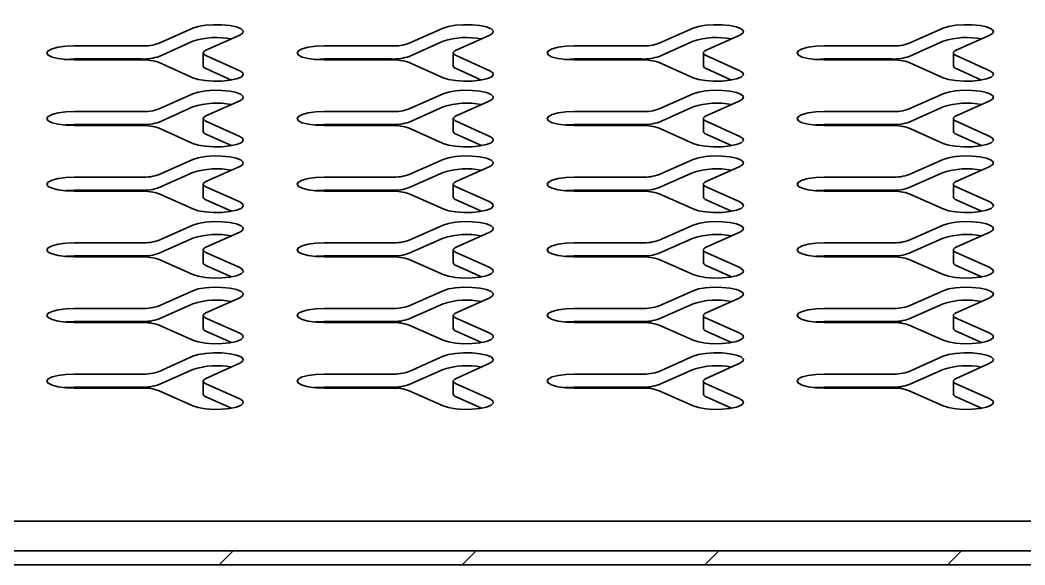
# Model space of a CAD drawing. Header units: millimetres. Extents: x 0 to 594, y 0 to 420.
# Drawn here: x 422.83 to 441.41, y 143.63 to 153.7 of the extents above; entities that cross this region are included whole.
import ezdxf

# ---------------------------------------------------------------- set-up
doc = ezdxf.new("R2010")
doc.units = ezdxf.units.MM

msp = doc.modelspace()

# ---------------------------------------------------------------- hatches: boundary and pattern name
at = {"linetype": 'Continuous', "lineweight": 18}
h = msp.add_hatch(dxfattribs=at)
h.set_pattern_fill('ANSI31', angle=3e-322, style=0)
h.paths.add_polyline_path([(464.078736, 163.062175), (357.828736, 163.062175), (357.828736, 143.632096), (464.078736, 143.632096)], flags=0)
h.paths.add_polyline_path([(358.078736, 143.890915), (358.078736, 162.797179), (463.828736, 162.797179), (463.828736, 143.890915)], flags=0)

# ---------------------------------------------------------------- linework, layer by layer
at = {"color": 7, "linetype": 'Continuous', "lineweight": 35}
for p, q in [((425.398314, 153.272965), (426.023314, 153.553145)), ((430.023314, 153.272965), (430.648314, 153.553145)), ((434.648314, 153.272965), (435.273314, 153.553145)), ((439.273314, 153.272965), (439.898314, 153.553145)), ((426.264339, 153.143556), (426.889339, 153.423736)), ((430.889339, 153.143556), (431.514339, 153.423736)), ((435.514339, 153.143556), (436.139339, 153.423736)), ((440.139339, 153.143556), (440.764339, 153.423736)), ((425.073554, 153.224437), (423.823554, 153.224437)), ((426.023314, 153.311664), (425.398314, 153.031484)), ((429.698554, 153.224437), (428.448554, 153.224437)), ((430.648314, 153.311664), (430.023314, 153.031484)), ((434.323554, 153.224437), (433.073554, 153.224437)), ((435.273314, 153.311664), (434.648314, 153.031484)), ((438.948554, 153.224437), (437.698554, 153.224437)), ((439.898314, 153.311664), (439.273314, 153.031484)), ((423.823554, 152.982955), (425.073554, 152.982955)), ((425.073554, 152.965618), (423.823554, 152.965618)), ((426.214099, 153.095027), (426.214099, 152.853546)), ((426.264339, 153.046499), (426.889339, 152.766319)), ((428.448554, 152.982955), (429.698554, 152.982955)), ((429.698554, 152.965618), (428.448554, 152.965618)), ((430.839099, 153.095027), (430.839099, 152.853546)), ((430.889339, 153.046499), (431.514339, 152.766319)), ((433.073554, 152.982955), (434.323554, 152.982955)), ((434.323554, 152.965618), (433.073554, 152.965618)), ((435.464099, 153.095027), (435.464099, 152.853546)), ((435.514339, 153.046499), (436.139339, 152.766319)), ((437.698554, 152.982955), (438.948554, 152.982955)), ((438.948554, 152.965618), (437.698554, 152.965618)), ((440.089099, 153.095027), (440.089099, 152.853546)), ((440.139339, 153.046499), (440.764339, 152.766319)), ((425.398314, 152.917089), (426.023314, 152.636909)), ((426.734771, 152.594128), (426.264339, 152.805017)), ((430.023314, 152.917089), (430.648314, 152.636909)), ((431.359771, 152.594128), (430.889339, 152.805017)), ((434.648314, 152.917089), (435.273314, 152.636909)), ((435.984771, 152.594128), (435.514339, 152.805017)), ((439.273314, 152.917089), (439.898314, 152.636909)), ((440.609771, 152.594128), (440.139339, 152.805017)), ((425.398314, 152.059751), (426.023314, 152.339931)), ((430.023314, 152.059751), (430.648314, 152.339931)), ((434.648314, 152.059751), (435.273314, 152.339931)), ((439.273314, 152.059751), (439.898314, 152.339931)), ((426.023314, 152.098449), (425.398314, 151.81827)), ((426.264339, 151.930342), (426.889339, 152.210521)), ((430.648314, 152.098449), (430.023314, 151.81827)), ((430.889339, 151.930342), (431.514339, 152.210521)), ((435.273314, 152.098449), (434.648314, 151.81827)), ((435.514339, 151.930342), (436.139339, 152.210521)), ((439.898314, 152.098449), (439.273314, 151.81827)), ((440.139339, 151.930342), (440.764339, 152.210521)), ((425.073554, 152.011223), (423.823554, 152.011223)), ((426.214099, 151.881813), (426.214099, 151.640332)), ((429.698554, 152.011223), (428.448554, 152.011223)), ((430.839099, 151.881813), (430.839099, 151.640332)), ((434.323554, 152.011223), (433.073554, 152.011223)), ((435.464099, 151.881813), (435.464099, 151.640332)), ((438.948554, 152.011223), (437.698554, 152.011223)), ((440.089099, 151.881813), (440.089099, 151.640332)), ((423.823554, 151.769741), (425.073554, 151.769741)), ((425.073554, 151.752403), (423.823554, 151.752403)), ((425.398314, 151.703875), (426.023314, 151.423695)), ((426.264339, 151.833284), (426.889339, 151.553105)), ((428.448554, 151.769741), (429.698554, 151.769741)), ((429.698554, 151.752403), (428.448554, 151.752403)), ((430.023314, 151.703875), (430.648314, 151.423695)), ((430.889339, 151.833284), (431.514339, 151.553105)), ((433.073554, 151.769741), (434.323554, 151.769741)), ((434.323554, 151.752403), (433.073554, 151.752403)), ((434.648314, 151.703875), (435.273314, 151.423695)), ((435.514339, 151.833284), (436.139339, 151.553105)), ((437.698554, 151.769741), (438.948554, 151.769741)), ((438.948554, 151.752403), (437.698554, 151.752403)), ((439.273314, 151.703875), (439.898314, 151.423695)), ((440.139339, 151.833284), (440.764339, 151.553105)), ((426.734771, 151.380914), (426.264339, 151.591803)), ((431.359771, 151.380914), (430.889339, 151.591803)), ((435.984771, 151.380914), (435.514339, 151.591803)), ((440.609771, 151.380914), (440.139339, 151.591803)), ((425.398314, 150.846537), (426.023314, 151.126717)), ((430.023314, 150.846537), (430.648314, 151.126717)), ((434.648314, 150.846537), (435.273314, 151.126717)), ((439.273314, 150.846537), (439.898314, 151.126717)), ((426.264339, 150.717127), (426.889339, 150.997307)), ((430.889339, 150.717127), (431.514339, 150.997307)), ((435.514339, 150.717127), (436.139339, 150.997307)), ((440.139339, 150.717127), (440.764339, 150.997307)), ((425.073554, 150.798008), (423.823554, 150.798008)), ((426.023314, 150.885235), (425.398314, 150.605055)), ((429.698554, 150.798008), (428.448554, 150.798008)), ((430.648314, 150.885235), (430.023314, 150.605055)), ((434.323554, 150.798008), (433.073554, 150.798008)), ((435.273314, 150.885235), (434.648314, 150.605055)), ((438.948554, 150.798008), (437.698554, 150.798008)), ((439.898314, 150.885235), (439.273314, 150.605055)), ((423.823554, 150.556527), (425.073554, 150.556527)), ((425.073554, 150.539189), (423.823554, 150.539189)), ((426.214099, 150.668599), (426.214099, 150.427117)), ((426.264339, 150.62007), (426.889339, 150.33989)), ((428.448554, 150.556527), (429.698554, 150.556527)), ((429.698554, 150.539189), (428.448554, 150.539189)), ((430.839099, 150.668599), (430.839099, 150.427117)), ((430.889339, 150.62007), (431.514339, 150.33989)), ((433.073554, 150.556527), (434.323554, 150.556527)), ((434.323554, 150.539189), (433.073554, 150.539189)), ((435.464099, 150.668599), (435.464099, 150.427117)), ((435.514339, 150.62007), (436.139339, 150.33989)), ((437.698554, 150.556527), (438.948554, 150.556527)), ((438.948554, 150.539189), (437.698554, 150.539189)), ((440.089099, 150.668599), (440.089099, 150.427117)), ((440.139339, 150.62007), (440.764339, 150.33989)), ((425.398314, 150.490661), (426.023314, 150.210481)), ((426.734771, 150.1677), (426.264339, 150.378589)), ((430.023314, 150.490661), (430.648314, 150.210481)), ((431.359771, 150.1677), (430.889339, 150.378589)), ((434.648314, 150.490661), (435.273314, 150.210481)), ((435.984771, 150.1677), (435.514339, 150.378589)), ((439.273314, 150.490661), (439.898314, 150.210481)), ((440.609771, 150.1677), (440.139339, 150.378589)), ((425.398314, 149.633323), (426.023314, 149.913502)), ((430.023314, 149.633323), (430.648314, 149.913502)), ((434.648314, 149.633323), (435.273314, 149.913502)), ((439.273314, 149.633323), (439.898314, 149.913502)), ((426.023314, 149.672021), (425.398314, 149.391841)), ((426.264339, 149.503913), (426.889339, 149.784093)), ((430.648314, 149.672021), (430.023314, 149.391841)), ((430.889339, 149.503913), (431.514339, 149.784093)), ((435.273314, 149.672021), (434.648314, 149.391841)), ((435.514339, 149.503913), (436.139339, 149.784093)), ((439.898314, 149.672021), (439.273314, 149.391841)), ((440.139339, 149.503913), (440.764339, 149.784093)), ((425.073554, 149.584794), (423.823554, 149.584794)), ((426.214099, 149.455384), (426.214099, 149.213903)), ((429.698554, 149.584794), (428.448554, 149.584794)), ((430.839099, 149.455384), (430.839099, 149.213903)), ((434.323554, 149.584794), (433.073554, 149.584794)), ((435.464099, 149.455384), (435.464099, 149.213903)), ((438.948554, 149.584794), (437.698554, 149.584794)), ((440.089099, 149.455384), (440.089099, 149.213903)), ((423.823554, 149.343313), (425.073554, 149.343313)), ((425.073554, 149.325975), (423.823554, 149.325975)), ((425.398314, 149.277446), (426.023314, 148.997267)), ((426.264339, 149.406856), (426.889339, 149.126676)), ((428.448554, 149.343313), (429.698554, 149.343313)), ((429.698554, 149.325975), (428.448554, 149.325975)), ((430.023314, 149.277446), (430.648314, 148.997267)), ((430.889339, 149.406856), (431.514339, 149.126676)), ((433.073554, 149.343313), (434.323554, 149.343313)), ((434.323554, 149.325975), (433.073554, 149.325975)), ((434.648314, 149.277446), (435.273314, 148.997267)), ((435.514339, 149.406856), (436.139339, 149.126676)), ((437.698554, 149.343313), (438.948554, 149.343313)), ((438.948554, 149.325975), (437.698554, 149.325975)), ((439.273314, 149.277446), (439.898314, 148.997267)), ((440.139339, 149.406856), (440.764339, 149.126676)), ((426.734771, 148.954486), (426.264339, 149.165374)), ((431.359771, 148.954486), (430.889339, 149.165374)), ((435.984771, 148.954486), (435.514339, 149.165374)), ((440.609771, 148.954486), (440.139339, 149.165374)), ((425.398314, 148.420108), (426.023314, 148.700288)), ((430.023314, 148.420108), (430.648314, 148.700288)), ((434.648314, 148.420108), (435.273314, 148.700288)), ((439.273314, 148.420108), (439.898314, 148.700288)), ((426.264339, 148.290699), (426.889339, 148.570879)), ((430.889339, 148.290699), (431.514339, 148.570879)), ((435.514339, 148.290699), (436.139339, 148.570879)), ((440.139339, 148.290699), (440.764339, 148.570879)), ((425.073554, 148.37158), (423.823554, 148.37158)), ((426.023314, 148.458807), (425.398314, 148.178627)), ((429.698554, 148.37158), (428.448554, 148.37158)), ((430.648314, 148.458807), (430.023314, 148.178627)), ((434.323554, 148.37158), (433.073554, 148.37158)), ((435.273314, 148.458807), (434.648314, 148.178627)), ((438.948554, 148.37158), (437.698554, 148.37158)), ((439.898314, 148.458807), (439.273314, 148.178627)), ((423.823554, 148.130098), (425.073554, 148.130098)), ((426.214099, 148.24217), (426.214099, 148.000689)), ((426.264339, 148.193642), (426.889339, 147.913462)), ((428.448554, 148.130098), (429.698554, 148.130098)), ((430.839099, 148.24217), (430.839099, 148.000689)), ((430.889339, 148.193642), (431.514339, 147.913462)), ((433.073554, 148.130098), (434.323554, 148.130098)), ((435.464099, 148.24217), (435.464099, 148.000689)), ((435.514339, 148.193642), (436.139339, 147.913462)), ((437.698554, 148.130098), (438.948554, 148.130098)), ((440.089099, 148.24217), (440.089099, 148.000689)), ((440.139339, 148.193642), (440.764339, 147.913462)), ((425.073554, 148.112761), (423.823554, 148.112761)), ((425.398314, 148.064232), (426.023314, 147.784052)), ((426.734771, 147.741271), (426.264339, 147.95216)), ((429.698554, 148.112761), (428.448554, 148.112761)), ((430.023314, 148.064232), (430.648314, 147.784052)), ((431.359771, 147.741271), (430.889339, 147.95216)), ((434.323554, 148.112761), (433.073554, 148.112761)), ((434.648314, 148.064232), (435.273314, 147.784052)), ((435.984771, 147.741271), (435.514339, 147.95216)), ((438.948554, 148.112761), (437.698554, 148.112761)), ((439.273314, 148.064232), (439.898314, 147.784052)), ((440.609771, 147.741271), (440.139339, 147.95216)), ((425.398314, 147.206894), (426.023314, 147.487074)), ((430.023314, 147.206894), (430.648314, 147.487074)), ((434.648314, 147.206894), (435.273314, 147.487074)), ((439.273314, 147.206894), (439.898314, 147.487074)), ((426.023314, 147.245592), (425.398314, 146.965413)), ((426.264339, 147.077484), (426.889339, 147.357664)), ((430.648314, 147.245592), (430.023314, 146.965413)), ((430.889339, 147.077484), (431.514339, 147.357664)), ((435.273314, 147.245592), (434.648314, 146.965413)), ((435.514339, 147.077484), (436.139339, 147.357664)), ((439.898314, 147.245592), (439.273314, 146.965413)), ((440.139339, 147.077484), (440.764339, 147.357664)), ((425.073554, 147.158365), (423.823554, 147.158365)), ((426.214099, 147.028956), (426.214099, 146.787474)), ((429.698554, 147.158365), (428.448554, 147.158365)), ((430.839099, 147.028956), (430.839099, 146.787474)), ((434.323554, 147.158365), (433.073554, 147.158365)), ((435.464099, 147.028956), (435.464099, 146.787474)), ((438.948554, 147.158365), (437.698554, 147.158365)), ((440.089099, 147.028956), (440.089099, 146.787474)), ((423.823554, 146.916884), (425.073554, 146.916884)), ((425.073554, 146.899546), (423.823554, 146.899546)), ((425.398314, 146.851018), (426.023314, 146.570838)), ((426.264339, 146.980427), (426.889339, 146.700248)), ((428.448554, 146.916884), (429.698554, 146.916884)), ((429.698554, 146.899546), (428.448554, 146.899546)), ((430.023314, 146.851018), (430.648314, 146.570838)), ((430.889339, 146.980427), (431.514339, 146.700248)), ((433.073554, 146.916884), (434.323554, 146.916884)), ((434.323554, 146.899546), (433.073554, 146.899546)), ((434.648314, 146.851018), (435.273314, 146.570838)), ((435.514339, 146.980427), (436.139339, 146.700248)), ((437.698554, 146.916884), (438.948554, 146.916884)), ((438.948554, 146.899546), (437.698554, 146.899546)), ((439.273314, 146.851018), (439.898314, 146.570838)), ((440.139339, 146.980427), (440.764339, 146.700248)), ((426.734771, 146.528057), (426.264339, 146.738946)), ((431.359771, 146.528057), (430.889339, 146.738946)), ((435.984771, 146.528057), (435.514339, 146.738946)), ((440.609771, 146.528057), (440.139339, 146.738946)), ((370.328736, 144.440765), (451.578736, 144.440765)), ((370.328736, 144.440765), (451.578736, 144.440765)), ((463.828736, 143.890915), (358.078736, 143.890915)), ((464.078736, 143.632096), (357.828736, 143.632096))]:
    msp.add_line(p, q, dxfattribs=at)
at = {"color": 7, "linetype": 'Continuous', "lineweight": 35, "flags": 128}
for points in [[(426.889339, 153.423736), (426.9454, 153.461535), (426.953587, 153.501967), (426.913099, 153.541076), (426.827899, 153.575032), (426.706326, 153.600512), (426.560282, 153.615022), (426.404062, 153.617141), (426.252958, 153.606662), (426.121761, 153.58461), (426.023314, 153.553145)], [(431.514339, 153.423736), (431.5704, 153.461535), (431.578587, 153.501967), (431.538099, 153.541076), (431.452899, 153.575032), (431.331326, 153.600512), (431.185282, 153.615022), (431.029062, 153.617141), (430.877958, 153.606662), (430.746761, 153.58461), (430.648314, 153.553145)], [(436.139339, 153.423736), (436.1954, 153.461535), (436.203587, 153.501967), (436.163099, 153.541076), (436.077899, 153.575032), (435.956326, 153.600512), (435.810282, 153.615022), (435.654062, 153.617141), (435.502958, 153.606662), (435.371761, 153.58461), (435.273314, 153.553145)], [(440.764339, 153.423736), (440.8204, 153.461535), (440.828587, 153.501967), (440.788099, 153.541076), (440.702899, 153.575032), (440.581326, 153.600512), (440.435282, 153.615022), (440.279062, 153.617141), (440.127958, 153.606662), (439.996761, 153.58461), (439.898314, 153.553145)], [(423.823554, 153.224437), (423.669046, 153.218103), (423.529662, 153.199722), (423.419046, 153.171092), (423.348026, 153.135017), (423.323554, 153.095027), (423.348026, 153.055038), (423.419046, 153.018962), (423.529662, 152.990333), (423.669046, 152.971952), (423.823554, 152.965618)], [(426.264339, 153.143556), (426.242644, 153.132169), (426.226876, 153.120148), (426.217307, 153.107696), (426.214099, 153.095027), (426.217307, 153.082359), (426.226876, 153.069907), (426.242644, 153.057885), (426.264339, 153.046499)], [(428.448554, 153.224437), (428.294046, 153.218103), (428.154662, 153.199722), (428.044046, 153.171092), (427.973026, 153.135017), (427.948554, 153.095027), (427.973026, 153.055038), (428.044046, 153.018962), (428.154662, 152.990333), (428.294046, 152.971952), (428.448554, 152.965618)], [(430.889339, 153.143556), (430.867644, 153.132169), (430.851876, 153.120148), (430.842307, 153.107696), (430.839099, 153.095027), (430.842307, 153.082359), (430.851876, 153.069907), (430.867644, 153.057885), (430.889339, 153.046499)], [(433.073554, 153.224437), (432.919046, 153.218103), (432.779662, 153.199722), (432.669046, 153.171092), (432.598026, 153.135017), (432.573554, 153.095027), (432.598026, 153.055038), (432.669046, 153.018962), (432.779662, 152.990333), (432.919046, 152.971952), (433.073554, 152.965618)], [(435.514339, 153.143556), (435.492644, 153.132169), (435.476876, 153.120148), (435.467307, 153.107696), (435.464099, 153.095027), (435.467307, 153.082359), (435.476876, 153.069907), (435.492644, 153.057885), (435.514339, 153.046499)], [(437.698554, 153.224437), (437.544046, 153.218103), (437.404662, 153.199722), (437.294046, 153.171092), (437.223026, 153.135017), (437.198554, 153.095027), (437.223026, 153.055038), (437.294046, 153.018962), (437.404662, 152.990333), (437.544046, 152.971952), (437.698554, 152.965618)], [(440.139339, 153.143556), (440.117644, 153.132169), (440.101876, 153.120148), (440.092307, 153.107696), (440.089099, 153.095027), (440.092307, 153.082359), (440.101876, 153.069907), (440.117644, 153.057885), (440.139339, 153.046499)], [(423.643632, 152.974287), (423.669046, 152.976622), (423.823554, 152.982955)], [(428.268632, 152.974287), (428.294046, 152.976622), (428.448554, 152.982955)], [(432.893632, 152.974287), (432.919046, 152.976622), (433.073554, 152.982955)], [(437.518632, 152.974287), (437.544046, 152.976622), (437.698554, 152.982955)], [(426.023314, 152.636909), (426.121761, 152.605444), (426.252958, 152.583393), (426.404062, 152.572914), (426.560282, 152.575033), (426.706326, 152.589542), (426.827899, 152.615022), (426.913099, 152.648979), (426.953587, 152.688087), (426.9454, 152.72852), (426.889339, 152.766319)], [(430.648314, 152.636909), (430.746761, 152.605444), (430.877958, 152.583393), (431.029062, 152.572914), (431.185282, 152.575033), (431.331326, 152.589542), (431.452899, 152.615022), (431.538099, 152.648979), (431.578587, 152.688087), (431.5704, 152.72852), (431.514339, 152.766319)], [(435.273314, 152.636909), (435.371761, 152.605444), (435.502958, 152.583393), (435.654062, 152.572914), (435.810282, 152.575033), (435.956326, 152.589542), (436.077899, 152.615022), (436.163099, 152.648979), (436.203587, 152.688087), (436.1954, 152.72852), (436.139339, 152.766319)], [(439.898314, 152.636909), (439.996761, 152.605444), (440.127958, 152.583393), (440.279062, 152.572914), (440.435282, 152.575033), (440.581326, 152.589542), (440.702899, 152.615022), (440.788099, 152.648979), (440.828587, 152.688087), (440.8204, 152.72852), (440.764339, 152.766319)], [(426.889339, 152.210521), (426.9454, 152.24832), (426.953587, 152.288753), (426.913099, 152.327862), (426.827899, 152.361818), (426.706326, 152.387298), (426.560282, 152.401808), (426.404062, 152.403927), (426.252958, 152.393448), (426.121761, 152.371396), (426.023314, 152.339931)], [(431.514339, 152.210521), (431.5704, 152.24832), (431.578587, 152.288753), (431.538099, 152.327862), (431.452899, 152.361818), (431.331326, 152.387298), (431.185282, 152.401808), (431.029062, 152.403927), (430.877958, 152.393448), (430.746761, 152.371396), (430.648314, 152.339931)], [(436.139339, 152.210521), (436.1954, 152.24832), (436.203587, 152.288753), (436.163099, 152.327862), (436.077899, 152.361818), (435.956326, 152.387298), (435.810282, 152.401808), (435.654062, 152.403927), (435.502958, 152.393448), (435.371761, 152.371396), (435.273314, 152.339931)], [(440.764339, 152.210521), (440.8204, 152.24832), (440.828587, 152.288753), (440.788099, 152.327862), (440.702899, 152.361818), (440.581326, 152.387298), (440.435282, 152.401808), (440.279062, 152.403927), (440.127958, 152.393448), (439.996761, 152.371396), (439.898314, 152.339931)], [(423.823554, 152.011223), (423.669046, 152.004889), (423.529662, 151.986508), (423.419046, 151.957878), (423.348026, 151.921803), (423.323554, 151.881813), (423.348026, 151.841823), (423.419046, 151.805748), (423.529662, 151.777119), (423.669046, 151.758737), (423.823554, 151.752403)], [(426.264339, 151.930342), (426.242644, 151.918955), (426.226876, 151.906933), (426.217307, 151.894482), (426.214099, 151.881813), (426.217307, 151.869145), (426.226876, 151.856693), (426.242644, 151.844671), (426.264339, 151.833284)], [(428.448554, 152.011223), (428.294046, 152.004889), (428.154662, 151.986508), (428.044046, 151.957878), (427.973026, 151.921803), (427.948554, 151.881813), (427.973026, 151.841823), (428.044046, 151.805748), (428.154662, 151.777119), (428.294046, 151.758737), (428.448554, 151.752403)], [(430.889339, 151.930342), (430.867644, 151.918955), (430.851876, 151.906933), (430.842307, 151.894482), (430.839099, 151.881813), (430.842307, 151.869145), (430.851876, 151.856693), (430.867644, 151.844671), (430.889339, 151.833284)], [(433.073554, 152.011223), (432.919046, 152.004889), (432.779662, 151.986508), (432.669046, 151.957878), (432.598026, 151.921803), (432.573554, 151.881813), (432.598026, 151.841823), (432.669046, 151.805748), (432.779662, 151.777119), (432.919046, 151.758737), (433.073554, 151.752403)], [(435.514339, 151.930342), (435.492644, 151.918955), (435.476876, 151.906933), (435.467307, 151.894482), (435.464099, 151.881813), (435.467307, 151.869145), (435.476876, 151.856693), (435.492644, 151.844671), (435.514339, 151.833284)], [(437.698554, 152.011223), (437.544046, 152.004889), (437.404662, 151.986508), (437.294046, 151.957878), (437.223026, 151.921803), (437.198554, 151.881813), (437.223026, 151.841823), (437.294046, 151.805748), (437.404662, 151.777119), (437.544046, 151.758737), (437.698554, 151.752403)], [(440.139339, 151.930342), (440.117644, 151.918955), (440.101876, 151.906933), (440.092307, 151.894482), (440.089099, 151.881813), (440.092307, 151.869145), (440.101876, 151.856693), (440.117644, 151.844671), (440.139339, 151.833284)], [(423.643632, 151.761072), (423.669046, 151.763407), (423.823554, 151.769741)], [(428.268632, 151.761072), (428.294046, 151.763407), (428.448554, 151.769741)], [(432.893632, 151.761072), (432.919046, 151.763407), (433.073554, 151.769741)], [(437.518632, 151.761072), (437.544046, 151.763407), (437.698554, 151.769741)], [(426.023314, 151.423695), (426.121761, 151.39223), (426.252958, 151.370178), (426.404062, 151.359699), (426.560282, 151.361818), (426.706326, 151.376328), (426.827899, 151.401808), (426.913099, 151.435764), (426.953587, 151.474873), (426.9454, 151.515306), (426.889339, 151.553105)], [(430.648314, 151.423695), (430.746761, 151.39223), (430.877958, 151.370178), (431.029062, 151.359699), (431.185282, 151.361818), (431.331326, 151.376328), (431.452899, 151.401808), (431.538099, 151.435764), (431.578587, 151.474873), (431.5704, 151.515306), (431.514339, 151.553105)], [(435.273314, 151.423695), (435.371761, 151.39223), (435.502958, 151.370178), (435.654062, 151.359699), (435.810282, 151.361818), (435.956326, 151.376328), (436.077899, 151.401808), (436.163099, 151.435764), (436.203587, 151.474873), (436.1954, 151.515306), (436.139339, 151.553105)], [(439.898314, 151.423695), (439.996761, 151.39223), (440.127958, 151.370178), (440.279062, 151.359699), (440.435282, 151.361818), (440.581326, 151.376328), (440.702899, 151.401808), (440.788099, 151.435764), (440.828587, 151.474873), (440.8204, 151.515306), (440.764339, 151.553105)], [(426.889339, 150.997307), (426.9454, 151.035106), (426.953587, 151.075539), (426.913099, 151.114648), (426.827899, 151.148604), (426.706326, 151.174084), (426.560282, 151.188594), (426.404062, 151.190713), (426.252958, 151.180233), (426.121761, 151.158182), (426.023314, 151.126717)], [(431.514339, 150.997307), (431.5704, 151.035106), (431.578587, 151.075539), (431.538099, 151.114648), (431.452899, 151.148604), (431.331326, 151.174084), (431.185282, 151.188594), (431.029062, 151.190713), (430.877958, 151.180233), (430.746761, 151.158182), (430.648314, 151.126717)], [(436.139339, 150.997307), (436.1954, 151.035106), (436.203587, 151.075539), (436.163099, 151.114648), (436.077899, 151.148604), (435.956326, 151.174084), (435.810282, 151.188594), (435.654062, 151.190713), (435.502958, 151.180233), (435.371761, 151.158182), (435.273314, 151.126717)], [(440.764339, 150.997307), (440.8204, 151.035106), (440.828587, 151.075539), (440.788099, 151.114648), (440.702899, 151.148604), (440.581326, 151.174084), (440.435282, 151.188594), (440.279062, 151.190713), (440.127958, 151.180233), (439.996761, 151.158182), (439.898314, 151.126717)], [(423.823554, 150.798008), (423.669046, 150.791675), (423.529662, 150.773293), (423.419046, 150.744664), (423.348026, 150.708588), (423.323554, 150.668599), (423.348026, 150.628609), (423.419046, 150.592534), (423.529662, 150.563904), (423.669046, 150.545523), (423.823554, 150.539189)], [(428.448554, 150.798008), (428.294046, 150.791675), (428.154662, 150.773293), (428.044046, 150.744664), (427.973026, 150.708588), (427.948554, 150.668599), (427.973026, 150.628609), (428.044046, 150.592534), (428.154662, 150.563904), (428.294046, 150.545523), (428.448554, 150.539189)], [(433.073554, 150.798008), (432.919046, 150.791675), (432.779662, 150.773293), (432.669046, 150.744664), (432.598026, 150.708588), (432.573554, 150.668599), (432.598026, 150.628609), (432.669046, 150.592534), (432.779662, 150.563904), (432.919046, 150.545523), (433.073554, 150.539189)], [(437.698554, 150.798008), (437.544046, 150.791675), (437.404662, 150.773293), (437.294046, 150.744664), (437.223026, 150.708588), (437.198554, 150.668599), (437.223026, 150.628609), (437.294046, 150.592534), (437.404662, 150.563904), (437.544046, 150.545523), (437.698554, 150.539189)], [(423.643632, 150.547858), (423.669046, 150.550193), (423.823554, 150.556527)], [(426.264339, 150.717127), (426.242644, 150.705741), (426.226876, 150.693719), (426.217307, 150.681267), (426.214099, 150.668599), (426.217307, 150.65593), (426.226876, 150.643479), (426.242644, 150.631457), (426.264339, 150.62007)], [(428.268632, 150.547858), (428.294046, 150.550193), (428.448554, 150.556527)], [(430.889339, 150.717127), (430.867644, 150.705741), (430.851876, 150.693719), (430.842307, 150.681267), (430.839099, 150.668599), (430.842307, 150.65593), (430.851876, 150.643479), (430.867644, 150.631457), (430.889339, 150.62007)], [(432.893632, 150.547858), (432.919046, 150.550193), (433.073554, 150.556527)], [(435.514339, 150.717127), (435.492644, 150.705741), (435.476876, 150.693719), (435.467307, 150.681267), (435.464099, 150.668599), (435.467307, 150.65593), (435.476876, 150.643479), (435.492644, 150.631457), (435.514339, 150.62007)], [(437.518632, 150.547858), (437.544046, 150.550193), (437.698554, 150.556527)], [(440.139339, 150.717127), (440.117644, 150.705741), (440.101876, 150.693719), (440.092307, 150.681267), (440.089099, 150.668599), (440.092307, 150.65593), (440.101876, 150.643479), (440.117644, 150.631457), (440.139339, 150.62007)], [(426.023314, 150.210481), (426.121761, 150.179016), (426.252958, 150.156964), (426.404062, 150.146485), (426.560282, 150.148604), (426.706326, 150.163114), (426.827899, 150.188594), (426.913099, 150.22255), (426.953587, 150.261659), (426.9454, 150.302091), (426.889339, 150.33989)], [(430.648314, 150.210481), (430.746761, 150.179016), (430.877958, 150.156964), (431.029062, 150.146485), (431.185282, 150.148604), (431.331326, 150.163114), (431.452899, 150.188594), (431.538099, 150.22255), (431.578587, 150.261659), (431.5704, 150.302091), (431.514339, 150.33989)], [(435.273314, 150.210481), (435.371761, 150.179016), (435.502958, 150.156964), (435.654062, 150.146485), (435.810282, 150.148604), (435.956326, 150.163114), (436.077899, 150.188594), (436.163099, 150.22255), (436.203587, 150.261659), (436.1954, 150.302091), (436.139339, 150.33989)], [(439.898314, 150.210481), (439.996761, 150.179016), (440.127958, 150.156964), (440.279062, 150.146485), (440.435282, 150.148604), (440.581326, 150.163114), (440.702899, 150.188594), (440.788099, 150.22255), (440.828587, 150.261659), (440.8204, 150.302091), (440.764339, 150.33989)], [(426.889339, 149.784093), (426.9454, 149.821892), (426.953587, 149.862325), (426.913099, 149.901433), (426.827899, 149.93539), (426.706326, 149.96087), (426.560282, 149.975379), (426.404062, 149.977498), (426.252958, 149.967019), (426.121761, 149.944968), (426.023314, 149.913502)], [(431.514339, 149.784093), (431.5704, 149.821892), (431.578587, 149.862325), (431.538099, 149.901433), (431.452899, 149.93539), (431.331326, 149.96087), (431.185282, 149.975379), (431.029062, 149.977498), (430.877958, 149.967019), (430.746761, 149.944968), (430.648314, 149.913502)], [(436.139339, 149.784093), (436.1954, 149.821892), (436.203587, 149.862325), (436.163099, 149.901433), (436.077899, 149.93539), (435.956326, 149.96087), (435.810282, 149.975379), (435.654062, 149.977498), (435.502958, 149.967019), (435.371761, 149.944968), (435.273314, 149.913502)], [(440.764339, 149.784093), (440.8204, 149.821892), (440.828587, 149.862325), (440.788099, 149.901433), (440.702899, 149.93539), (440.581326, 149.96087), (440.435282, 149.975379), (440.279062, 149.977498), (440.127958, 149.967019), (439.996761, 149.944968), (439.898314, 149.913502)], [(423.823554, 149.584794), (423.669046, 149.57846), (423.529662, 149.560079), (423.419046, 149.531449), (423.348026, 149.495374), (423.323554, 149.455384), (423.348026, 149.415395), (423.419046, 149.379319), (423.529662, 149.35069), (423.669046, 149.332309), (423.823554, 149.325975)], [(426.264339, 149.503913), (426.242644, 149.492527), (426.226876, 149.480505), (426.217307, 149.468053), (426.214099, 149.455384), (426.217307, 149.442716), (426.226876, 149.430264), (426.242644, 149.418242), (426.264339, 149.406856)], [(428.448554, 149.584794), (428.294046, 149.57846), (428.154662, 149.560079), (428.044046, 149.531449), (427.973026, 149.495374), (427.948554, 149.455384), (427.973026, 149.415395), (428.044046, 149.379319), (428.154662, 149.35069), (428.294046, 149.332309), (428.448554, 149.325975)], [(430.889339, 149.503913), (430.867644, 149.492527), (430.851876, 149.480505), (430.842307, 149.468053), (430.839099, 149.455384), (430.842307, 149.442716), (430.851876, 149.430264), (430.867644, 149.418242), (430.889339, 149.406856)], [(433.073554, 149.584794), (432.919046, 149.57846), (432.779662, 149.560079), (432.669046, 149.531449), (432.598026, 149.495374), (432.573554, 149.455384), (432.598026, 149.415395), (432.669046, 149.379319), (432.779662, 149.35069), (432.919046, 149.332309), (433.073554, 149.325975)], [(435.514339, 149.503913), (435.492644, 149.492527), (435.476876, 149.480505), (435.467307, 149.468053), (435.464099, 149.455384), (435.467307, 149.442716), (435.476876, 149.430264), (435.492644, 149.418242), (435.514339, 149.406856)], [(437.698554, 149.584794), (437.544046, 149.57846), (437.404662, 149.560079), (437.294046, 149.531449), (437.223026, 149.495374), (437.198554, 149.455384), (437.223026, 149.415395), (437.294046, 149.379319), (437.404662, 149.35069), (437.544046, 149.332309), (437.698554, 149.325975)], [(440.139339, 149.503913), (440.117644, 149.492527), (440.101876, 149.480505), (440.092307, 149.468053), (440.089099, 149.455384), (440.092307, 149.442716), (440.101876, 149.430264), (440.117644, 149.418242), (440.139339, 149.406856)], [(423.643632, 149.334644), (423.669046, 149.336979), (423.823554, 149.343313)], [(428.268632, 149.334644), (428.294046, 149.336979), (428.448554, 149.343313)], [(432.893632, 149.334644), (432.919046, 149.336979), (433.073554, 149.343313)], [(437.518632, 149.334644), (437.544046, 149.336979), (437.698554, 149.343313)], [(426.023314, 148.997267), (426.121761, 148.965801), (426.252958, 148.94375), (426.404062, 148.933271), (426.560282, 148.93539), (426.706326, 148.949899), (426.827899, 148.975379), (426.913099, 149.009336), (426.953587, 149.048444), (426.9454, 149.088877), (426.889339, 149.126676)], [(430.648314, 148.997267), (430.746761, 148.965801), (430.877958, 148.94375), (431.029062, 148.933271), (431.185282, 148.93539), (431.331326, 148.949899), (431.452899, 148.975379), (431.538099, 149.009336), (431.578587, 149.048444), (431.5704, 149.088877), (431.514339, 149.126676)], [(435.273314, 148.997267), (435.371761, 148.965801), (435.502958, 148.94375), (435.654062, 148.933271), (435.810282, 148.93539), (435.956326, 148.949899), (436.077899, 148.975379), (436.163099, 149.009336), (436.203587, 149.048444), (436.1954, 149.088877), (436.139339, 149.126676)], [(439.898314, 148.997267), (439.996761, 148.965801), (440.127958, 148.94375), (440.279062, 148.933271), (440.435282, 148.93539), (440.581326, 148.949899), (440.702899, 148.975379), (440.788099, 149.009336), (440.828587, 149.048444), (440.8204, 149.088877), (440.764339, 149.126676)], [(426.889339, 148.570879), (426.9454, 148.608678), (426.953587, 148.64911), (426.913099, 148.688219), (426.827899, 148.722175), (426.706326, 148.747655), (426.560282, 148.762165), (426.404062, 148.764284), (426.252958, 148.753805), (426.121761, 148.731753), (426.023314, 148.700288)], [(431.514339, 148.570879), (431.5704, 148.608678), (431.578587, 148.64911), (431.538099, 148.688219), (431.452899, 148.722175), (431.331326, 148.747655), (431.185282, 148.762165), (431.029062, 148.764284), (430.877958, 148.753805), (430.746761, 148.731753), (430.648314, 148.700288)], [(436.139339, 148.570879), (436.1954, 148.608678), (436.203587, 148.64911), (436.163099, 148.688219), (436.077899, 148.722175), (435.956326, 148.747655), (435.810282, 148.762165), (435.654062, 148.764284), (435.502958, 148.753805), (435.371761, 148.731753), (435.273314, 148.700288)], [(440.764339, 148.570879), (440.8204, 148.608678), (440.828587, 148.64911), (440.788099, 148.688219), (440.702899, 148.722175), (440.581326, 148.747655), (440.435282, 148.762165), (440.279062, 148.764284), (440.127958, 148.753805), (439.996761, 148.731753), (439.898314, 148.700288)], [(423.823554, 148.37158), (423.669046, 148.365246), (423.529662, 148.346865), (423.419046, 148.318235), (423.348026, 148.28216), (423.323554, 148.24217), (423.348026, 148.20218), (423.419046, 148.166105), (423.529662, 148.137476), (423.669046, 148.119094), (423.823554, 148.112761)], [(428.448554, 148.37158), (428.294046, 148.365246), (428.154662, 148.346865), (428.044046, 148.318235), (427.973026, 148.28216), (427.948554, 148.24217), (427.973026, 148.20218), (428.044046, 148.166105), (428.154662, 148.137476), (428.294046, 148.119094), (428.448554, 148.112761)], [(433.073554, 148.37158), (432.919046, 148.365246), (432.779662, 148.346865), (432.669046, 148.318235), (432.598026, 148.28216), (432.573554, 148.24217), (432.598026, 148.20218), (432.669046, 148.166105), (432.779662, 148.137476), (432.919046, 148.119094), (433.073554, 148.112761)], [(437.698554, 148.37158), (437.544046, 148.365246), (437.404662, 148.346865), (437.294046, 148.318235), (437.223026, 148.28216), (437.198554, 148.24217), (437.223026, 148.20218), (437.294046, 148.166105), (437.404662, 148.137476), (437.544046, 148.119094), (437.698554, 148.112761)], [(423.643632, 148.121429), (423.669046, 148.123765), (423.823554, 148.130098)], [(426.264339, 148.290699), (426.242644, 148.279312), (426.226876, 148.26729), (426.217307, 148.254839), (426.214099, 148.24217), (426.217307, 148.229502), (426.226876, 148.21705), (426.242644, 148.205028), (426.264339, 148.193642)], [(428.268632, 148.121429), (428.294046, 148.123765), (428.448554, 148.130098)], [(430.889339, 148.290699), (430.867644, 148.279312), (430.851876, 148.26729), (430.842307, 148.254839), (430.839099, 148.24217), (430.842307, 148.229502), (430.851876, 148.21705), (430.867644, 148.205028), (430.889339, 148.193642)], [(432.893632, 148.121429), (432.919046, 148.123765), (433.073554, 148.130098)], [(435.514339, 148.290699), (435.492644, 148.279312), (435.476876, 148.26729), (435.467307, 148.254839), (435.464099, 148.24217), (435.467307, 148.229502), (435.476876, 148.21705), (435.492644, 148.205028), (435.514339, 148.193642)], [(437.518632, 148.121429), (437.544046, 148.123765), (437.698554, 148.130098)], [(440.139339, 148.290699), (440.117644, 148.279312), (440.101876, 148.26729), (440.092307, 148.254839), (440.089099, 148.24217), (440.092307, 148.229502), (440.101876, 148.21705), (440.117644, 148.205028), (440.139339, 148.193642)], [(426.023314, 147.784052), (426.121761, 147.752587), (426.252958, 147.730536), (426.404062, 147.720056), (426.560282, 147.722175), (426.706326, 147.736685), (426.827899, 147.762165), (426.913099, 147.796121), (426.953587, 147.83523), (426.9454, 147.875663), (426.889339, 147.913462)], [(430.648314, 147.784052), (430.746761, 147.752587), (430.877958, 147.730536), (431.029062, 147.720056), (431.185282, 147.722175), (431.331326, 147.736685), (431.452899, 147.762165), (431.538099, 147.796121), (431.578587, 147.83523), (431.5704, 147.875663), (431.514339, 147.913462)], [(435.273314, 147.784052), (435.371761, 147.752587), (435.502958, 147.730536), (435.654062, 147.720056), (435.810282, 147.722175), (435.956326, 147.736685), (436.077899, 147.762165), (436.163099, 147.796121), (436.203587, 147.83523), (436.1954, 147.875663), (436.139339, 147.913462)], [(439.898314, 147.784052), (439.996761, 147.752587), (440.127958, 147.730536), (440.279062, 147.720056), (440.435282, 147.722175), (440.581326, 147.736685), (440.702899, 147.762165), (440.788099, 147.796121), (440.828587, 147.83523), (440.8204, 147.875663), (440.764339, 147.913462)], [(426.889339, 147.357664), (426.9454, 147.395463), (426.953587, 147.435896), (426.913099, 147.475005), (426.827899, 147.508961), (426.706326, 147.534441), (426.560282, 147.548951), (426.404062, 147.55107), (426.252958, 147.540591), (426.121761, 147.518539), (426.023314, 147.487074)], [(431.514339, 147.357664), (431.5704, 147.395463), (431.578587, 147.435896), (431.538099, 147.475005), (431.452899, 147.508961), (431.331326, 147.534441), (431.185282, 147.548951), (431.029062, 147.55107), (430.877958, 147.540591), (430.746761, 147.518539), (430.648314, 147.487074)], [(436.139339, 147.357664), (436.1954, 147.395463), (436.203587, 147.435896), (436.163099, 147.475005), (436.077899, 147.508961), (435.956326, 147.534441), (435.810282, 147.548951), (435.654062, 147.55107), (435.502958, 147.540591), (435.371761, 147.518539), (435.273314, 147.487074)], [(440.764339, 147.357664), (440.8204, 147.395463), (440.828587, 147.435896), (440.788099, 147.475005), (440.702899, 147.508961), (440.581326, 147.534441), (440.435282, 147.548951), (440.279062, 147.55107), (440.127958, 147.540591), (439.996761, 147.518539), (439.898314, 147.487074)], [(423.823554, 147.158365), (423.669046, 147.152032), (423.529662, 147.13365), (423.419046, 147.105021), (423.348026, 147.068946), (423.323554, 147.028956), (423.348026, 146.988966), (423.419046, 146.952891), (423.529662, 146.924261), (423.669046, 146.90588), (423.823554, 146.899546)], [(426.264339, 147.077484), (426.242644, 147.066098), (426.226876, 147.054076), (426.217307, 147.041624), (426.214099, 147.028956), (426.217307, 147.016287), (426.226876, 147.003836), (426.242644, 146.991814), (426.264339, 146.980427)], [(428.448554, 147.158365), (428.294046, 147.152032), (428.154662, 147.13365), (428.044046, 147.105021), (427.973026, 147.068946), (427.948554, 147.028956), (427.973026, 146.988966), (428.044046, 146.952891), (428.154662, 146.924261), (428.294046, 146.90588), (428.448554, 146.899546)], [(430.889339, 147.077484), (430.867644, 147.066098), (430.851876, 147.054076), (430.842307, 147.041624), (430.839099, 147.028956), (430.842307, 147.016287), (430.851876, 147.003836), (430.867644, 146.991814), (430.889339, 146.980427)], [(433.073554, 147.158365), (432.919046, 147.152032), (432.779662, 147.13365), (432.669046, 147.105021), (432.598026, 147.068946), (432.573554, 147.028956), (432.598026, 146.988966), (432.669046, 146.952891), (432.779662, 146.924261), (432.919046, 146.90588), (433.073554, 146.899546)], [(435.514339, 147.077484), (435.492644, 147.066098), (435.476876, 147.054076), (435.467307, 147.041624), (435.464099, 147.028956), (435.467307, 147.016287), (435.476876, 147.003836), (435.492644, 146.991814), (435.514339, 146.980427)], [(437.698554, 147.158365), (437.544046, 147.152032), (437.404662, 147.13365), (437.294046, 147.105021), (437.223026, 147.068946), (437.198554, 147.028956), (437.223026, 146.988966), (437.294046, 146.952891), (437.404662, 146.924261), (437.544046, 146.90588), (437.698554, 146.899546)], [(440.139339, 147.077484), (440.117644, 147.066098), (440.101876, 147.054076), (440.092307, 147.041624), (440.089099, 147.028956), (440.092307, 147.016287), (440.101876, 147.003836), (440.117644, 146.991814), (440.139339, 146.980427)], [(423.643632, 146.908215), (423.669046, 146.91055), (423.823554, 146.916884)], [(428.268632, 146.908215), (428.294046, 146.91055), (428.448554, 146.916884)], [(432.893632, 146.908215), (432.919046, 146.91055), (433.073554, 146.916884)], [(437.518632, 146.908215), (437.544046, 146.91055), (437.698554, 146.916884)], [(426.023314, 146.570838), (426.121761, 146.539373), (426.252958, 146.517321), (426.404062, 146.506842), (426.560282, 146.508961), (426.706326, 146.523471), (426.827899, 146.548951), (426.913099, 146.582907), (426.953587, 146.622016), (426.9454, 146.662449), (426.889339, 146.700248)], [(430.648314, 146.570838), (430.746761, 146.539373), (430.877958, 146.517321), (431.029062, 146.506842), (431.185282, 146.508961), (431.331326, 146.523471), (431.452899, 146.548951), (431.538099, 146.582907), (431.578587, 146.622016), (431.5704, 146.662449), (431.514339, 146.700248)], [(435.273314, 146.570838), (435.371761, 146.539373), (435.502958, 146.517321), (435.654062, 146.506842), (435.810282, 146.508961), (435.956326, 146.523471), (436.077899, 146.548951), (436.163099, 146.582907), (436.203587, 146.622016), (436.1954, 146.662449), (436.139339, 146.700248)], [(439.898314, 146.570838), (439.996761, 146.539373), (440.127958, 146.517321), (440.279062, 146.506842), (440.435282, 146.508961), (440.581326, 146.523471), (440.702899, 146.548951), (440.788099, 146.582907), (440.828587, 146.622016), (440.8204, 146.662449), (440.764339, 146.700248)]]:
    msp.add_lwpolyline(points, dxfattribs=at)
at = {"color": 7, "linetype": 'Continuous', "lineweight": 35}
for centre, radius, start, end in [((426.463808, 151.923394), 1.456478, 79.2782045, 107.6040765), ((431.088808, 151.923394), 1.456478, 79.2782045, 107.6040765), ((435.713808, 151.923394), 1.456478, 79.2782045, 107.6040765), ((440.338808, 151.923394), 1.456478, 79.2782045, 107.6040765), ((425.106564, 154.114462), 0.890637, 267.8759593, 289.1216021), ((429.731564, 154.114462), 0.890637, 267.8759593, 289.1216021), ((434.356564, 154.114462), 0.890637, 267.8759593, 289.1216021), ((438.981564, 154.114462), 0.890637, 267.8759593, 289.1216021), ((425.106564, 153.872981), 0.890637, 267.8759593, 289.1216021), ((425.106564, 152.075592), 0.890637, 70.8783979, 92.1240407), ((429.731564, 153.872981), 0.890637, 267.8759593, 289.1216021), ((429.731564, 152.075592), 0.890637, 70.8783979, 92.1240407), ((434.356564, 153.872981), 0.890637, 267.8759593, 289.1216021), ((434.356564, 152.075592), 0.890637, 70.8783979, 92.1240407), ((438.981564, 153.872981), 0.890637, 267.8759593, 289.1216021), ((438.981564, 152.075592), 0.890637, 70.8783979, 92.1240407), ((426.280372, 152.871886), 0.068764, 195.4690057, 256.5169399), ((430.905372, 152.871886), 0.068764, 195.4690057, 256.5169399), ((435.530372, 152.871886), 0.068764, 195.4690057, 256.5169399), ((440.155372, 152.871886), 0.068764, 195.4690057, 256.5169399), ((425.106564, 152.901248), 0.890637, 267.8759593, 289.1216021), ((426.463808, 150.71018), 1.456478, 79.2782045, 107.6040765), ((429.731564, 152.901248), 0.890637, 267.8759593, 289.1216021), ((431.088808, 150.71018), 1.456478, 79.2782045, 107.6040765), ((434.356564, 152.901248), 0.890637, 267.8759593, 289.1216021), ((435.713808, 150.71018), 1.456478, 79.2782045, 107.6040765), ((438.981564, 152.901248), 0.890637, 267.8759593, 289.1216021), ((440.338808, 150.71018), 1.456478, 79.2782045, 107.6040765), ((425.106564, 152.659767), 0.890637, 267.8759593, 289.1216021), ((425.106564, 150.862378), 0.890637, 70.8783979, 92.1240407), ((429.731564, 152.659767), 0.890637, 267.8759593, 289.1216021), ((429.731564, 150.862378), 0.890637, 70.8783979, 92.1240407), ((434.356564, 152.659767), 0.890637, 267.8759593, 289.1216021), ((434.356564, 150.862378), 0.890637, 70.8783979, 92.1240407), ((438.981564, 152.659767), 0.890637, 267.8759593, 289.1216021), ((438.981564, 150.862378), 0.890637, 70.8783979, 92.1240407), ((426.280372, 151.658672), 0.068764, 195.4690057, 256.5169399), ((430.905372, 151.658672), 0.068764, 195.4690057, 256.5169399), ((435.530372, 151.658672), 0.068764, 195.4690057, 256.5169399), ((440.155372, 151.658672), 0.068764, 195.4690057, 256.5169399), ((426.463808, 149.496966), 1.456478, 79.2782045, 107.6040765), ((431.088808, 149.496966), 1.456478, 79.2782045, 107.6040765), ((435.713808, 149.496966), 1.456478, 79.2782045, 107.6040765), ((440.338808, 149.496966), 1.456478, 79.2782045, 107.6040765), ((425.106564, 151.688034), 0.890637, 267.8759593, 289.1216021), ((429.731564, 151.688034), 0.890637, 267.8759593, 289.1216021), ((434.356564, 151.688034), 0.890637, 267.8759593, 289.1216021), ((438.981564, 151.688034), 0.890637, 267.8759593, 289.1216021), ((425.106564, 151.446552), 0.890637, 267.8759593, 289.1216021), ((425.106564, 149.649164), 0.890637, 70.8783979, 92.1240407), ((429.731564, 151.446552), 0.890637, 267.8759593, 289.1216021), ((429.731564, 149.649164), 0.890637, 70.8783979, 92.1240407), ((434.356564, 151.446552), 0.890637, 267.8759593, 289.1216021), ((434.356564, 149.649164), 0.890637, 70.8783979, 92.1240407), ((438.981564, 151.446552), 0.890637, 267.8759593, 289.1216021), ((438.981564, 149.649164), 0.890637, 70.8783979, 92.1240407), ((426.280372, 150.445458), 0.068764, 195.4690057, 256.5169399), ((430.905372, 150.445458), 0.068764, 195.4690057, 256.5169399), ((435.530372, 150.445458), 0.068764, 195.4690057, 256.5169399), ((440.155372, 150.445458), 0.068764, 195.4690057, 256.5169399), ((425.106564, 150.47482), 0.890637, 267.8759593, 289.1216021), ((426.463808, 148.283751), 1.456478, 79.2782045, 107.6040765), ((429.731564, 150.47482), 0.890637, 267.8759593, 289.1216021), ((431.088808, 148.283751), 1.456478, 79.2782045, 107.6040765), ((434.356564, 150.47482), 0.890637, 267.8759593, 289.1216021), ((435.713808, 148.283751), 1.456478, 79.2782045, 107.6040765), ((438.981564, 150.47482), 0.890637, 267.8759593, 289.1216021), ((440.338808, 148.283751), 1.456478, 79.2782045, 107.6040765), ((425.106564, 150.233338), 0.890637, 267.8759593, 289.1216021), ((425.106564, 148.435949), 0.890637, 70.8783979, 92.1240407), ((429.731564, 150.233338), 0.890637, 267.8759593, 289.1216021), ((429.731564, 148.435949), 0.890637, 70.8783979, 92.1240407), ((434.356564, 150.233338), 0.890637, 267.8759593, 289.1216021), ((434.356564, 148.435949), 0.890637, 70.8783979, 92.1240407), ((438.981564, 150.233338), 0.890637, 267.8759593, 289.1216021), ((438.981564, 148.435949), 0.890637, 70.8783979, 92.1240407), ((426.280372, 149.232244), 0.068764, 195.4690057, 256.5169399), ((430.905372, 149.232244), 0.068764, 195.4690057, 256.5169399), ((435.530372, 149.232244), 0.068764, 195.4690057, 256.5169399), ((440.155372, 149.232244), 0.068764, 195.4690057, 256.5169399), ((426.463808, 147.070537), 1.456478, 79.2782045, 107.6040765), ((431.088808, 147.070537), 1.456478, 79.2782045, 107.6040765), ((435.713808, 147.070537), 1.456478, 79.2782045, 107.6040765), ((440.338808, 147.070537), 1.456478, 79.2782045, 107.6040765), ((425.106564, 149.261605), 0.890637, 267.8759593, 289.1216021), ((429.731564, 149.261605), 0.890637, 267.8759593, 289.1216021), ((434.356564, 149.261605), 0.890637, 267.8759593, 289.1216021), ((438.981564, 149.261605), 0.890637, 267.8759593, 289.1216021), ((425.106564, 149.020124), 0.890637, 267.8759593, 289.1216021), ((429.731564, 149.020124), 0.890637, 267.8759593, 289.1216021), ((434.356564, 149.020124), 0.890637, 267.8759593, 289.1216021), ((438.981564, 149.020124), 0.890637, 267.8759593, 289.1216021), ((425.106564, 147.222735), 0.890637, 70.8783979, 92.1240407), ((426.280372, 148.019029), 0.068764, 195.4690057, 256.5169399), ((429.731564, 147.222735), 0.890637, 70.8783979, 92.1240407), ((430.905372, 148.019029), 0.068764, 195.4690057, 256.5169399), ((434.356564, 147.222735), 0.890637, 70.8783979, 92.1240407), ((435.530372, 148.019029), 0.068764, 195.4690057, 256.5169399), ((438.981564, 147.222735), 0.890637, 70.8783979, 92.1240407), ((440.155372, 148.019029), 0.068764, 195.4690057, 256.5169399), ((425.106564, 148.048391), 0.890637, 267.8759593, 289.1216021), ((426.463808, 145.857323), 1.456478, 79.2782045, 107.6040765), ((429.731564, 148.048391), 0.890637, 267.8759593, 289.1216021), ((431.088808, 145.857323), 1.456478, 79.2782045, 107.6040765), ((434.356564, 148.048391), 0.890637, 267.8759593, 289.1216021), ((435.713808, 145.857323), 1.456478, 79.2782045, 107.6040765), ((438.981564, 148.048391), 0.890637, 267.8759593, 289.1216021), ((440.338808, 145.857323), 1.456478, 79.2782045, 107.6040765), ((425.106564, 147.80691), 0.890637, 267.8759593, 289.1216021), ((425.106564, 146.009521), 0.890637, 70.8783979, 92.1240407), ((429.731564, 147.80691), 0.890637, 267.8759593, 289.1216021), ((429.731564, 146.009521), 0.890637, 70.8783979, 92.1240407), ((434.356564, 147.80691), 0.890637, 267.8759593, 289.1216021), ((434.356564, 146.009521), 0.890637, 70.8783979, 92.1240407), ((438.981564, 147.80691), 0.890637, 267.8759593, 289.1216021), ((438.981564, 146.009521), 0.890637, 70.8783979, 92.1240407), ((426.280372, 146.805815), 0.068764, 195.4690057, 256.5169399), ((430.905372, 146.805815), 0.068764, 195.4690057, 256.5169399), ((435.530372, 146.805815), 0.068764, 195.4690057, 256.5169399), ((440.155372, 146.805815), 0.068764, 195.4690057, 256.5169399)]:
    msp.add_arc(centre, radius, start, end, dxfattribs=at)

doc.saveas('drawing.dxf')
